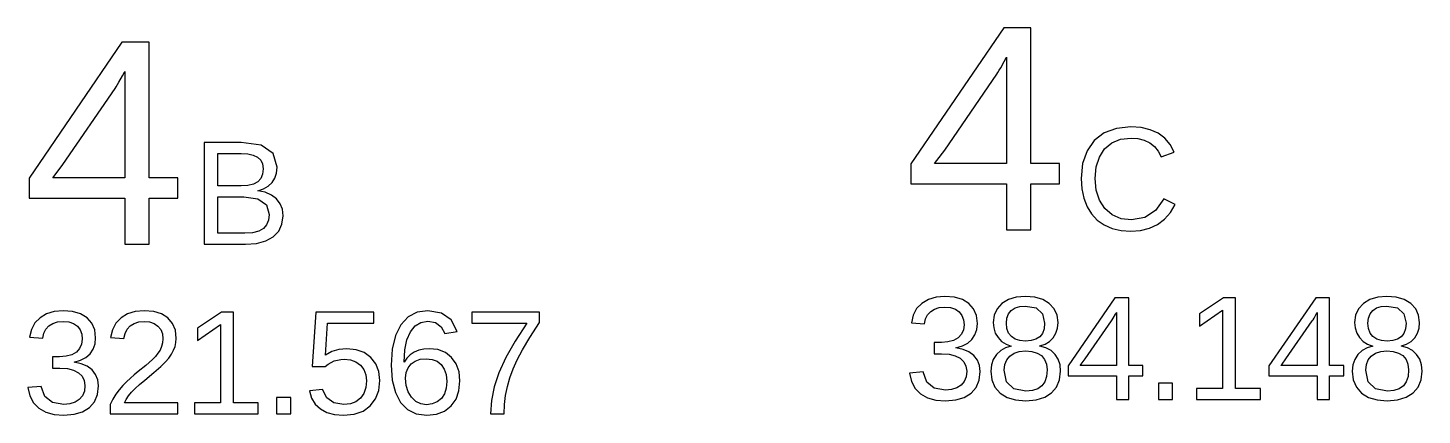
# Model space of a CAD drawing. Header units: metres. Extents: x 13 to 294, y -36 to 323.
# Drawn here: x 43 to 108.8, y 68.8 to 87 of the extents above; entities that cross this region are included whole.
import ezdxf

# ---------------------------------------------------------------- set-up
doc = ezdxf.new("R2010")
doc.units = ezdxf.units.M

msp = doc.modelspace()

# ---------------------------------------------------------------- linework, layer by layer
for p, q in [((89.0463, 87.0452), (84.6613, 80.6282)), ((90.3313, 87.0452), (89.0463, 87.0452)), ((90.3313, 80.6452), (90.3313, 87.0452)), ((47.4629, 86.3685), (43.0779, 79.9515)), ((48.7479, 86.3685), (47.4629, 86.3685)), ((48.7479, 79.9685), (48.7479, 86.3685)), ((89.0656, 85.4524), (89.1611, 85.6309)), ((89.1611, 85.6309), (89.1783, 85.6682)), ((89.1783, 85.6682), (89.1783, 80.6452)), ((47.4822, 84.7757), (47.5777, 84.9542)), ((47.5777, 84.9542), (47.5949, 84.9915)), ((47.5949, 84.9915), (47.5949, 79.9685)), ((86.2633, 81.2792), (88.7223, 84.8662)), ((88.7223, 84.8662), (88.7719, 84.942)), ((88.7719, 84.942), (88.8326, 85.0415)), ((88.8326, 85.0415), (88.9044, 85.1645)), ((88.9044, 85.1645), (89.0656, 85.4524)), ((44.6799, 80.6025), (47.1389, 84.1895)), ((47.1389, 84.1895), (47.1884, 84.2653)), ((47.1884, 84.2653), (47.2491, 84.3647)), ((47.2491, 84.3647), (47.3209, 84.4878)), ((47.3209, 84.4878), (47.4822, 84.7757)), ((94.3615, 82.3011), (93.7872, 82.0848)), ((95.0423, 82.3732), (94.3615, 82.3011)), ((95.5269, 82.3396), (95.0423, 82.3732)), ((95.9552, 82.2386), (95.5269, 82.3396)), ((96.3273, 82.0702), (95.9552, 82.2386)), ((53.0839, 81.6325), (51.3329, 81.6325)), ((51.3329, 81.6325), (51.3329, 76.8325)), ((54.0261, 81.5026), (53.0839, 81.6325)), ((93.3193, 81.7242), (92.9737, 81.2363)), ((93.7872, 82.0848), (93.3193, 81.7242)), ((93.8033, 81.3312), (94.1395, 81.6151)), ((94.1395, 81.6151), (94.5549, 81.7855)), ((94.5549, 81.7855), (95.0493, 81.8422)), ((95.0493, 81.8422), (95.3739, 81.8171)), ((95.3739, 81.8171), (95.6675, 81.7418)), ((95.6675, 81.7418), (95.9303, 81.6162)), ((95.9303, 81.6162), (96.1551, 81.4439)), ((96.641, 81.8358), (96.3273, 82.0702)), ((96.894, 81.5365), (96.641, 81.8358)), ((97.0863, 81.1722), (96.894, 81.5365)), ((51.9839, 79.5845), (51.9839, 81.1115)), ((51.9839, 81.1115), (53.0839, 81.1115)), ((53.0839, 81.1115), (53.3952, 81.0928)), ((53.3952, 81.0928), (53.6532, 81.0368)), ((53.6532, 81.0368), (53.8579, 80.9435)), ((53.8579, 80.9435), (54.0068, 80.8068)), ((54.5914, 81.1129), (54.0261, 81.5026)), ((54.7799, 80.4635), (54.5914, 81.1129)), ((85.8953, 80.7802), (86.2633, 81.2792)), ((92.9737, 81.2363), (92.7664, 80.638)), ((93.4077, 80.4815), (93.5561, 80.9484)), ((93.5561, 80.9484), (93.8033, 81.3312)), ((96.1551, 81.4439), (96.3348, 81.2269)), ((96.3348, 81.2269), (96.4693, 80.9652)), ((96.4693, 80.9652), (97.0863, 81.1722)), ((44.3119, 80.1035), (44.6799, 80.6025)), ((54.0068, 80.8068), (54.0961, 80.6208)), ((54.0961, 80.6208), (54.1259, 80.3855)), ((54.1259, 80.3855), (54.0971, 80.1375)), ((54.7532, 80.1939), (54.7799, 80.4635)), ((84.6613, 80.6282), (84.6613, 79.6822)), ((85.7863, 80.6452), (85.8953, 80.7802)), ((89.1783, 80.6452), (85.7863, 80.6452)), ((91.6743, 80.6452), (90.3313, 80.6452)), ((91.6743, 79.6822), (91.6743, 80.6452)), ((92.7664, 80.638), (92.6973, 79.9292)), ((93.3583, 79.9302), (93.4077, 80.4815)), ((43.0779, 79.9515), (43.0779, 79.0055)), ((44.2029, 79.9685), (44.3119, 80.1035)), ((47.5949, 79.9685), (44.2029, 79.9685)), ((50.0909, 79.9685), (48.7479, 79.9685)), ((50.0909, 79.0055), (50.0909, 79.9685)), ((53.0839, 79.5845), (51.9839, 79.5845)), ((53.4037, 79.6064), (53.0839, 79.5845)), ((53.6647, 79.672), (53.4037, 79.6064)), ((53.8669, 79.7815), (53.6647, 79.672)), ((54.0107, 79.9361), (53.8669, 79.7815)), ((54.0971, 80.1375), (54.0107, 79.9361)), ((54.1327, 79.4437), (54.3584, 79.5734)), ((54.3584, 79.5734), (54.5399, 79.7455)), ((54.5399, 79.7455), (54.6732, 79.9546)), ((54.6732, 79.9546), (54.7532, 80.1939)), ((84.6613, 79.6822), (89.1783, 79.6822)), ((89.1783, 79.6822), (89.1783, 77.5092)), ((90.3313, 77.5092), (90.3313, 79.6822)), ((90.3313, 79.6822), (91.6743, 79.6822)), ((92.6973, 79.9292), (92.7282, 79.4427)), ((93.4097, 79.3819), (93.3583, 79.9302)), ((43.0779, 79.0055), (47.5949, 79.0055)), ((47.5949, 79.0055), (47.5949, 76.8325)), ((48.7479, 76.8325), (48.7479, 79.0055)), ((48.7479, 79.0055), (50.0909, 79.0055)), ((51.9839, 77.3535), (51.9839, 79.0765)), ((51.9839, 79.0765), (53.2039, 79.0765)), ((53.2039, 79.0765), (53.8705, 78.9826)), ((53.8629, 79.3565), (54.1327, 79.4437)), ((54.2169, 79.2838), (53.8629, 79.3565)), ((53.8705, 78.9826), (54.2705, 78.7009)), ((54.5122, 79.1565), (54.2169, 79.2838)), ((54.7489, 78.9745), (54.5122, 79.1565)), ((54.9222, 78.7468), (54.7489, 78.9745)), ((92.7282, 79.4427), (92.8209, 79.0017)), ((92.8209, 79.0017), (92.9753, 78.6062)), ((93.5641, 78.9102), (93.4097, 79.3819)), ((93.8213, 78.5152), (93.5641, 78.9102)), ((96.5993, 78.9812), (96.2034, 78.4251)), ((97.1303, 78.7152), (96.5993, 78.9812)), ((54.2705, 78.7009), (54.4039, 78.2315)), ((55.0262, 78.4825), (54.9222, 78.7468)), ((55.0609, 78.1815), (55.0262, 78.4825)), ((92.9753, 78.6062), (93.1893, 78.2622)), ((93.1893, 78.2622), (93.4593, 77.9756)), ((94.167, 78.218), (93.8213, 78.5152)), ((96.2034, 78.4251), (95.6957, 78.0915)), ((96.6267, 78.0188), (96.9054, 78.3341)), ((96.9054, 78.3341), (97.1303, 78.7152)), ((54.2821, 77.7448), (54.1299, 77.5735)), ((54.3734, 77.9641), (54.2821, 77.7448)), ((54.4039, 78.2315), (54.3734, 77.9641)), ((54.8524, 77.4557), (55.0087, 77.787)), ((55.0087, 77.787), (55.0609, 78.1815)), ((93.4593, 77.9756), (93.7853, 77.7462)), ((93.7853, 77.7462), (94.1617, 77.579)), ((94.5853, 78.0397), (94.167, 78.218)), ((95.0763, 77.9802), (94.5853, 78.0397)), ((95.6957, 78.0915), (95.0763, 77.9802)), ((95.5001, 77.4812), (95.9164, 77.5892)), ((95.9164, 77.5892), (96.2943, 77.7692)), ((96.2943, 77.7692), (96.6267, 78.0188)), ((53.2559, 77.3535), (51.9839, 77.3535)), ((53.6196, 77.3779), (53.2559, 77.3535)), ((53.911, 77.4513), (53.6196, 77.3779)), ((53.8047, 76.8719), (54.2391, 76.9903)), ((54.1299, 77.5735), (53.911, 77.4513)), ((54.2391, 76.9903), (54.5919, 77.1875)), ((54.5919, 77.1875), (54.8524, 77.4557)), ((89.1783, 77.5092), (90.3313, 77.5092)), ((94.1617, 77.579), (94.5817, 77.4787)), ((94.5817, 77.4787), (95.0453, 77.4452)), ((95.0453, 77.4452), (95.5001, 77.4812)), ((47.5949, 76.8325), (48.7479, 76.8325)), ((51.3329, 76.8325), (53.2889, 76.8325)), ((53.2889, 76.8325), (53.8047, 76.8719)), ((85.8549, 74.3364), (85.4922, 74.2261)), ((86.2713, 74.3732), (85.8549, 74.3364)), ((86.7199, 74.3357), (86.2713, 74.3732)), ((87.0962, 74.223), (86.7199, 74.3357)), ((89.6378, 74.3355), (89.2681, 74.2221)), ((90.0704, 74.3732), (89.6378, 74.3355)), ((90.5124, 74.3361), (90.0704, 74.3732)), ((90.8877, 74.2248), (90.5124, 74.3361)), ((94.2914, 74.3092), (92.0804, 71.0982)), ((94.9394, 74.3092), (94.2914, 74.3092)), ((94.9394, 71.1092), (94.9394, 74.3092)), ((99.4171, 74.3092), (98.2831, 73.5442)), ((99.9831, 74.3092), (99.4171, 74.3092)), ((99.9831, 70.0302), (99.9831, 74.3092)), ((103.762, 74.3092), (101.551, 71.0982)), ((104.41, 74.3092), (103.762, 74.3092)), ((104.41, 71.1092), (104.41, 74.3092)), ((106.687, 74.3355), (106.317, 74.2221)), ((107.119, 74.3732), (106.687, 74.3355)), ((107.561, 74.3361), (107.119, 74.3732)), ((107.937, 74.2248), (107.561, 74.3361)), ((44.2714, 73.6597), (43.9087, 73.5494)), ((44.6879, 73.6965), (44.2714, 73.6597)), ((45.1364, 73.6589), (44.6879, 73.6965)), ((45.5127, 73.5463), (45.1364, 73.6589)), ((48.0909, 73.6586), (47.7279, 73.5449)), ((48.5079, 73.6965), (48.0909, 73.6586)), ((48.957, 73.6585), (48.5079, 73.6965)), ((49.331, 73.5445), (48.957, 73.6585)), ((61.8907, 73.6965), (61.3797, 73.6225)), ((62.5296, 73.5879), (61.8907, 73.6965)), ((84.9406, 73.7934), (84.7766, 73.4871)), ((85.1833, 74.0422), (84.9406, 73.7934)), ((85.4922, 74.2261), (85.1833, 74.0422)), ((85.4572, 73.5037), (85.6023, 73.6612)), ((85.6023, 73.6612), (85.7884, 73.7768)), ((85.7884, 73.7768), (86.0094, 73.8461)), ((86.0094, 73.8461), (86.2653, 73.8692)), ((86.2653, 73.8692), (86.5407, 73.8442)), ((86.5407, 73.8442), (86.7671, 73.7692)), ((86.7671, 73.7692), (86.9443, 73.6442)), ((86.9443, 73.6442), (87.0715, 73.4761)), ((87.4003, 74.0352), (87.0962, 74.223)), ((87.6242, 73.7811), (87.4003, 74.0352)), ((87.7585, 73.4681), (87.6242, 73.7811)), ((88.7319, 73.7835), (88.5943, 73.4874)), ((88.9614, 74.0332), (88.7319, 73.7835)), ((89.2681, 74.2221), (88.9614, 74.0332)), ((89.2761, 73.5549), (89.4034, 73.7132)), ((89.4034, 73.7132), (89.5793, 73.8266)), ((89.5793, 73.8266), (89.8016, 73.8946)), ((89.8016, 73.8946), (90.0704, 73.9172)), ((90.0704, 73.9172), (90.5715, 73.8269)), ((90.5715, 73.8269), (90.8722, 73.5559)), ((91.1964, 74.0392), (90.8877, 74.2248)), ((91.4258, 73.7911), (91.1964, 74.0392)), ((91.5635, 73.4908), (91.4258, 73.7911)), ((98.2831, 72.9652), (99.3661, 73.7242)), ((99.3661, 73.7242), (99.3661, 70.0302)), ((105.781, 73.7835), (105.643, 73.4874)), ((106.01, 74.0332), (105.781, 73.7835)), ((106.317, 74.2221), (106.01, 74.0332)), ((106.325, 73.5549), (106.452, 73.7132)), ((106.452, 73.7132), (106.628, 73.8266)), ((106.628, 73.8266), (106.85, 73.8946)), ((106.85, 73.8946), (107.119, 73.9172)), ((107.119, 73.9172), (107.62, 73.8269)), ((107.62, 73.8269), (107.921, 73.5559)), ((108.245, 74.0392), (107.937, 74.2248)), ((108.475, 73.7911), (108.245, 74.0392)), ((108.612, 73.4908), (108.475, 73.7911)), ((43.3572, 73.1167), (43.1932, 72.8104)), ((43.5999, 73.3655), (43.3572, 73.1167)), ((43.9087, 73.5494), (43.5999, 73.3655)), ((44.0189, 72.9845), (44.205, 73.1)), ((44.205, 73.1), (44.426, 73.1694)), ((44.426, 73.1694), (44.6819, 73.1925)), ((44.6819, 73.1925), (44.9573, 73.1675)), ((44.9573, 73.1675), (45.1836, 73.0925)), ((45.1836, 73.0925), (45.3609, 72.9675)), ((45.8169, 73.3585), (45.5127, 73.5463)), ((46.0407, 73.1044), (45.8169, 73.3585)), ((46.1751, 72.7914), (46.0407, 73.1044)), ((47.1762, 73.1026), (47.0123, 72.7972)), ((47.4189, 73.3555), (47.1762, 73.1026)), ((47.7279, 73.5449), (47.4189, 73.3555)), ((47.8549, 72.9795), (48.0417, 73.0978)), ((48.0417, 73.0978), (48.2594, 73.1688)), ((48.2594, 73.1688), (48.5079, 73.1925)), ((48.5079, 73.1925), (48.7656, 73.1682)), ((48.7656, 73.1682), (48.9826, 73.0956)), ((48.9826, 73.0956), (49.1589, 72.9745)), ((49.6299, 73.3545), (49.331, 73.5445)), ((49.8483, 73.0946), (49.6299, 73.3545)), ((49.9793, 72.7709), (49.8483, 73.0946)), ((52.152, 73.6325), (51.018, 72.8675)), ((51.018, 72.2885), (52.101, 73.0475)), ((52.101, 73.0475), (52.101, 69.3535)), ((52.718, 73.6325), (52.152, 73.6325)), ((52.718, 69.3535), (52.718, 73.6325)), ((56.6006, 73.6325), (56.4396, 71.0585)), ((59.3456, 73.6325), (56.6006, 73.6325)), ((57.0666, 71.5985), (57.1596, 73.1115)), ((57.1596, 73.1115), (59.3456, 73.1115)), ((59.3456, 73.1115), (59.3456, 73.6325)), ((60.6117, 73.0305), (60.3622, 72.5223)), ((60.9533, 73.4005), (60.6117, 73.0305)), ((61.3797, 73.6225), (60.9533, 73.4005)), ((61.2842, 72.9795), (61.5579, 73.1445)), ((61.5579, 73.1445), (61.8847, 73.1995)), ((61.8847, 73.1995), (62.2471, 73.1344)), ((62.2471, 73.1344), (62.5131, 72.939)), ((62.9889, 73.2622), (62.5296, 73.5879)), ((63.2687, 72.7195), (62.9889, 73.2622)), ((67.1468, 73.6325), (63.9557, 73.6325)), ((63.9557, 73.6325), (63.9557, 73.1115)), ((63.9557, 73.1115), (66.5537, 73.1115)), ((66.5537, 73.1115), (65.9989, 72.2624)), ((66.7005, 72.4401), (67.1468, 73.1355)), ((67.1468, 73.1355), (67.1468, 73.6325)), ((84.7766, 73.4871), (84.6913, 73.1232)), ((84.6913, 73.1232), (85.3083, 73.0752)), ((85.3083, 73.0752), (85.3592, 73.3083)), ((85.3592, 73.3083), (85.4572, 73.5037)), ((87.0715, 73.4761), (87.1479, 73.2718)), ((87.1733, 73.0312), (87.1422, 72.7893)), ((87.1479, 73.2718), (87.1733, 73.0312)), ((87.8033, 73.0962), (87.7585, 73.4681)), ((87.7745, 72.8069), (87.8033, 73.0962)), ((88.5943, 73.4874), (88.5484, 73.1452)), ((88.5484, 73.1452), (88.5737, 72.8828)), ((89.1744, 73.1042), (89.1998, 73.3519)), ((89.2006, 72.8519), (89.1744, 73.1042)), ((89.1998, 73.3519), (89.2761, 73.5549)), ((90.8722, 73.5559), (90.9724, 73.1042)), ((90.9724, 73.1042), (90.9469, 72.8349)), ((91.6094, 73.1382), (91.5635, 73.4908)), ((91.5838, 72.8758), (91.6094, 73.1382)), ((92.8874, 71.4262), (94.1294, 73.2172)), ((94.1294, 73.2172), (94.1643, 73.2703)), ((94.1643, 73.2703), (94.209, 73.3443)), ((94.209, 73.3443), (94.3142, 73.5298)), ((94.3142, 73.5298), (94.3465, 73.5895)), ((94.3465, 73.5895), (94.3604, 73.6182)), ((94.3604, 73.6182), (94.3604, 71.1092)), ((98.2831, 73.5442), (98.2831, 72.9652)), ((102.358, 71.4262), (103.6, 73.2172)), ((103.6, 73.2172), (103.635, 73.2703)), ((103.635, 73.2703), (103.68, 73.3443)), ((103.68, 73.3443), (103.785, 73.5298)), ((103.785, 73.5298), (103.817, 73.5895)), ((103.817, 73.5895), (103.831, 73.6182)), ((103.831, 73.6182), (103.831, 71.1092)), ((105.643, 73.4874), (105.597, 73.1452)), ((105.597, 73.1452), (105.623, 72.8828)), ((106.223, 73.1042), (106.249, 73.3519)), ((106.249, 72.8519), (106.223, 73.1042)), ((106.249, 73.3519), (106.325, 73.5549)), ((107.921, 73.5559), (108.021, 73.1042)), ((108.021, 73.1042), (107.996, 72.8349)), ((108.658, 73.1382), (108.612, 73.4908)), ((108.633, 72.8758), (108.658, 73.1382)), ((43.1932, 72.8104), (43.1079, 72.4465)), ((43.1079, 72.4465), (43.7249, 72.3985)), ((43.7249, 72.3985), (43.7757, 72.6316)), ((43.7757, 72.6316), (43.8737, 72.8269)), ((43.8737, 72.8269), (44.0189, 72.9845)), ((45.3609, 72.9675), (45.4881, 72.7994)), ((45.4881, 72.7994), (45.5644, 72.595)), ((45.5899, 72.3545), (45.5588, 72.1126)), ((45.5644, 72.595), (45.5899, 72.3545)), ((46.2199, 72.4195), (46.1751, 72.7914)), ((46.1911, 72.1301), (46.2199, 72.4195)), ((47.0123, 72.7972), (46.9269, 72.4395)), ((46.9269, 72.4395), (47.5539, 72.3815)), ((47.5539, 72.3815), (47.6074, 72.619)), ((47.6074, 72.619), (47.7077, 72.8184)), ((47.7077, 72.8184), (47.8549, 72.9795)), ((49.1589, 72.9745), (49.2889, 72.8101)), ((49.2889, 72.8101), (49.3669, 72.6065)), ((49.3669, 72.6065), (49.3929, 72.3635)), ((49.3929, 72.3635), (49.3778, 72.175)), ((50.0229, 72.3835), (49.9793, 72.7709)), ((50.0086, 72.1978), (50.0229, 72.3835)), ((51.018, 72.8675), (51.018, 72.2885)), ((60.3622, 72.5223), (60.2126, 71.8856)), ((60.902, 72.3252), (61.0637, 72.7045)), ((61.0637, 72.7045), (61.2842, 72.9795)), ((62.5131, 72.939), (62.6827, 72.6135)), ((62.6827, 72.6135), (63.2687, 72.7195)), ((66.3512, 71.8528), (66.7005, 72.4401)), ((86.8933, 72.4182), (86.6812, 72.2954)), ((87.0489, 72.585), (86.8933, 72.4182)), ((87.1422, 72.7893), (87.0489, 72.585)), ((87.3461, 72.1722), (87.5443, 72.3442)), ((87.5443, 72.3442), (87.6882, 72.5562)), ((87.6882, 72.5562), (87.7745, 72.8069)), ((88.5737, 72.8828), (88.6497, 72.6435)), ((88.6497, 72.6435), (88.7764, 72.4272)), ((88.7764, 72.4272), (88.9468, 72.2471)), ((89.2793, 72.6429), (89.2006, 72.8519)), ((89.4104, 72.4772), (89.2793, 72.6429)), ((89.5893, 72.3572), (89.4104, 72.4772)), ((89.8113, 72.2852), (89.5893, 72.3572)), ((90.5675, 72.3497), (90.3451, 72.2833)), ((90.7434, 72.4602), (90.5675, 72.3497)), ((90.8706, 72.6202), (90.7434, 72.4602)), ((90.9469, 72.8349), (90.8706, 72.6202)), ((91.2079, 72.2416), (91.3794, 72.4202)), ((91.3794, 72.4202), (91.5071, 72.6364)), ((91.5071, 72.6364), (91.5838, 72.8758)), ((105.623, 72.8828), (105.699, 72.6435)), ((105.699, 72.6435), (105.825, 72.4272)), ((105.825, 72.4272), (105.996, 72.2471)), ((106.328, 72.6429), (106.249, 72.8519)), ((106.459, 72.4772), (106.328, 72.6429)), ((106.638, 72.3572), (106.459, 72.4772)), ((106.86, 72.2852), (106.638, 72.3572)), ((107.616, 72.3497), (107.394, 72.2833)), ((107.792, 72.4602), (107.616, 72.3497)), ((107.919, 72.6202), (107.792, 72.4602)), ((107.996, 72.8349), (107.919, 72.6202)), ((108.257, 72.2416), (108.428, 72.4202)), ((108.428, 72.4202), (108.556, 72.6364)), ((108.556, 72.6364), (108.633, 72.8758)), ((45.3099, 71.7415), (45.0977, 71.6187)), ((45.4654, 71.9083), (45.3099, 71.7415)), ((45.5588, 72.1126), (45.4654, 71.9083)), ((45.9609, 71.6675), (46.1047, 71.8795)), ((46.1047, 71.8795), (46.1911, 72.1301)), ((49.1575, 71.6877), (49.0391, 71.5404)), ((49.2569, 71.8395), (49.1575, 71.6877)), ((49.3325, 72.0004), (49.2569, 71.8395)), ((49.3778, 72.175), (49.3325, 72.0004)), ((49.794, 71.645), (49.8939, 71.8285)), ((49.8939, 71.8285), (49.9656, 72.0128)), ((49.9656, 72.0128), (50.0086, 72.1978)), ((57.3563, 71.7685), (57.0666, 71.5985)), ((57.6893, 71.8705), (57.3563, 71.7685)), ((58.0656, 71.9045), (57.6893, 71.8705)), ((58.5088, 71.8581), (58.0656, 71.9045)), ((58.8878, 71.7191), (58.5088, 71.8581)), ((59.2026, 71.4875), (58.8878, 71.7191)), ((60.2126, 71.8856), (60.1627, 71.1205)), ((60.7727, 71.2715), (60.805, 71.8476)), ((60.805, 71.8476), (60.902, 72.3252)), ((61.2457, 71.7425), (61.0576, 71.6186)), ((61.4596, 71.8325), (61.2457, 71.7425)), ((61.6932, 71.8865), (61.4596, 71.8325)), ((61.9467, 71.9045), (61.6932, 71.8865)), ((62.3626, 71.8588), (61.9467, 71.9045)), ((62.7169, 71.7218), (62.3626, 71.8588)), ((63.0097, 71.4935), (62.7169, 71.7218)), ((65.9989, 72.2624), (65.5609, 71.4817)), ((66.0987, 71.3735), (66.3512, 71.8528)), ((86.1043, 72.1972), (85.7673, 72.1972)), ((85.7673, 72.1972), (85.7673, 71.6662)), ((86.4182, 72.2218), (86.1043, 72.1972)), ((86.6812, 72.2954), (86.4182, 72.2218)), ((86.7923, 71.9522), (87.0954, 72.0416)), ((86.7923, 71.9392), (86.7923, 71.9522)), ((87.1269, 71.8737), (86.7923, 71.9392)), ((87.0954, 72.0416), (87.3461, 72.1722)), ((87.4079, 71.7543), (87.1269, 71.8737)), ((87.6353, 71.5812), (87.4079, 71.7543)), ((88.9028, 71.814), (88.7054, 71.6292)), ((89.1338, 71.943), (88.9028, 71.814)), ((88.9468, 72.2471), (89.1541, 72.1148)), ((89.3984, 72.0162), (89.1338, 71.943)), ((89.1541, 72.1148), (89.3984, 72.0302)), ((89.3344, 71.5582), (89.5339, 71.6932)), ((89.3984, 72.0302), (89.3984, 72.0162)), ((89.5339, 71.6932), (89.7793, 71.7742)), ((89.7793, 71.7742), (90.0704, 71.8012)), ((90.0764, 72.2612), (89.8113, 72.2852)), ((90.0704, 71.8012), (90.3696, 71.7761)), ((90.3451, 72.2833), (90.0764, 72.2612)), ((90.3696, 71.7761), (90.6206, 71.7008)), ((90.6206, 71.7008), (90.8234, 71.5752)), ((90.7524, 72.0362), (90.9989, 72.1136)), ((90.7524, 72.0222), (90.7524, 72.0362)), ((91.0382, 71.9461), (90.7524, 72.0222)), ((90.9989, 72.1136), (91.2079, 72.2416)), ((91.2781, 71.8165), (91.0382, 71.9461)), ((91.4724, 71.6332), (91.2781, 71.8165)), ((105.952, 71.814), (105.754, 71.6292)), ((106.183, 71.943), (105.952, 71.814)), ((105.996, 72.2471), (106.203, 72.1148)), ((106.447, 72.0162), (106.183, 71.943)), ((106.203, 72.1148), (106.447, 72.0302)), ((106.383, 71.5582), (106.583, 71.6932)), ((106.447, 72.0302), (106.447, 72.0162)), ((106.583, 71.6932), (106.828, 71.7742)), ((106.828, 71.7742), (107.119, 71.8012)), ((107.125, 72.2612), (106.86, 72.2852)), ((107.119, 71.8012), (107.418, 71.7761)), ((107.394, 72.2833), (107.125, 72.2612)), ((107.418, 71.7761), (107.669, 71.7008)), ((107.669, 71.7008), (107.872, 71.5752)), ((107.801, 72.0362), (108.048, 72.1136)), ((107.801, 72.0222), (107.801, 72.0362)), ((108.087, 71.9461), (107.801, 72.0222)), ((108.048, 72.1136), (108.257, 72.2416)), ((108.327, 71.8165), (108.087, 71.9461)), ((108.521, 71.6332), (108.327, 71.8165)), ((44.5208, 71.5205), (44.1839, 71.5205)), ((44.1839, 71.5205), (44.1839, 70.9895)), ((44.8347, 71.545), (44.5208, 71.5205)), ((45.0977, 71.6187), (44.8347, 71.545)), ((45.2089, 71.2755), (45.512, 71.3648)), ((45.2089, 71.2625), (45.2089, 71.2755)), ((45.5434, 71.1969), (45.2089, 71.2625)), ((45.512, 71.3648), (45.7626, 71.4955)), ((45.8244, 71.0776), (45.5434, 71.1969)), ((45.7626, 71.4955), (45.9609, 71.6675)), ((46.0519, 70.9045), (45.8244, 71.0776)), ((48.585, 71.1161), (48.2264, 70.8308)), ((48.7494, 71.2568), (48.585, 71.1161)), ((48.9019, 71.3975), (48.7494, 71.2568)), ((49.0391, 71.5404), (48.9019, 71.3975)), ((48.966, 70.7761), (49.29, 71.0605)), ((49.29, 71.0605), (49.5109, 71.2775)), ((49.5109, 71.2775), (49.6664, 71.4614)), ((49.6664, 71.4614), (49.794, 71.645)), ((56.4396, 71.0585), (57.0396, 71.0585)), ((57.0396, 71.0585), (57.1842, 71.1716)), ((57.1842, 71.1716), (57.3285, 71.2602)), ((57.3285, 71.2602), (57.4726, 71.3245)), ((57.4726, 71.3245), (57.6211, 71.3684)), ((57.6211, 71.3684), (57.7771, 71.3947)), ((57.7771, 71.3947), (57.9406, 71.4035)), ((57.9406, 71.4035), (58.2398, 71.3724)), ((58.2398, 71.3724), (58.4948, 71.279)), ((58.4948, 71.279), (58.7056, 71.1235)), ((58.7056, 71.1235), (58.8634, 70.9175)), ((59.4382, 71.1821), (59.2026, 71.4875)), ((59.5795, 70.8208), (59.4382, 71.1821)), ((60.1627, 71.1205), (60.2107, 70.4152)), ((60.8999, 71.4616), (60.7727, 71.2715)), ((61.0576, 71.6186), (60.8999, 71.4616)), ((60.9524, 70.9998), (61.1007, 71.1845)), ((61.1007, 71.1845), (61.2972, 71.3217)), ((61.2972, 71.3217), (61.5309, 71.404)), ((61.5309, 71.404), (61.8017, 71.4315)), ((61.8017, 71.4315), (62.0865, 71.4006)), ((62.0865, 71.4006), (62.3261, 71.3079)), ((62.3261, 71.3079), (62.5207, 71.1535)), ((62.5207, 71.1535), (62.6646, 70.942)), ((63.228, 71.188), (63.0097, 71.4935)), ((63.359, 70.8197), (63.228, 71.188)), ((65.5609, 71.4817), (65.2398, 70.7695)), ((65.9123, 70.9507), (66.0987, 71.3735)), ((85.7673, 71.6662), (86.1183, 71.6662)), ((86.1183, 71.6662), (86.471, 71.6421)), ((86.471, 71.6421), (86.7636, 71.5698)), ((86.7636, 71.5698), (86.9963, 71.4492)), ((86.9963, 71.4492), (87.1652, 71.2862)), ((87.1652, 71.2862), (87.2665, 71.0852)), ((87.2665, 71.0852), (87.3003, 70.8462)), ((87.8031, 71.3639), (87.6353, 71.5812)), ((87.9038, 71.1119), (87.8031, 71.3639)), ((87.9373, 70.8252), (87.9038, 71.1119)), ((88.4654, 71.1372), (88.4354, 70.8412)), ((88.5554, 71.3999), (88.4654, 71.1372)), ((88.7054, 71.6292), (88.5554, 71.3999)), ((89.0694, 70.8922), (89.0988, 71.1547)), ((89.0988, 71.1547), (89.1871, 71.3767)), ((89.1871, 71.3767), (89.3344, 71.5582)), ((90.8234, 71.5752), (90.9728, 71.4009)), ((90.9728, 71.4009), (91.0625, 71.1779)), ((91.0625, 71.1779), (91.0924, 70.9062)), ((91.6151, 71.4063), (91.4724, 71.6332)), ((91.7008, 71.1443), (91.6151, 71.4063)), ((91.7294, 70.8472), (91.7008, 71.1443)), ((92.0804, 71.0982), (92.0804, 70.6252)), ((92.6464, 71.1092), (92.7014, 71.1762)), ((94.3604, 71.1092), (92.6464, 71.1092)), ((92.7014, 71.1762), (92.8874, 71.4262)), ((95.6134, 71.1092), (94.9394, 71.1092)), ((95.6134, 70.6252), (95.6134, 71.1092)), ((101.551, 71.0982), (101.551, 70.6252)), ((102.117, 71.1092), (102.172, 71.1762)), ((103.831, 71.1092), (102.117, 71.1092)), ((102.172, 71.1762), (102.358, 71.4262)), ((105.084, 71.1092), (104.41, 71.1092)), ((105.084, 70.6252), (105.084, 71.1092)), ((105.514, 71.1372), (105.484, 70.8412)), ((105.604, 71.3999), (105.514, 71.1372)), ((105.754, 71.6292), (105.604, 71.3999)), ((106.118, 70.8922), (106.148, 71.1547)), ((106.148, 71.1547), (106.236, 71.3767)), ((106.236, 71.3767), (106.383, 71.5582)), ((107.872, 71.5752), (108.022, 71.4009)), ((108.022, 71.4009), (108.111, 71.1779)), ((108.111, 71.1779), (108.141, 70.9062)), ((108.664, 71.4063), (108.521, 71.6332)), ((108.75, 71.1443), (108.664, 71.4063)), ((108.778, 70.8472), (108.75, 71.1443)), ((44.1839, 70.9895), (44.5349, 70.9895)), ((44.5349, 70.9895), (44.8875, 70.9654)), ((44.8875, 70.9654), (45.1802, 70.893)), ((45.1802, 70.893), (45.4129, 70.7725)), ((45.4129, 70.7725), (45.5817, 70.6095)), ((45.5817, 70.6095), (45.6831, 70.4085)), ((45.6831, 70.4085), (45.7169, 70.1695)), ((46.2196, 70.6871), (46.0519, 70.9045)), ((46.3203, 70.4351), (46.2196, 70.6871)), ((46.3539, 70.1485), (46.3203, 70.4351)), ((47.8579, 70.5175), (47.6754, 70.3469)), ((48.0427, 70.6781), (47.8579, 70.5175)), ((48.2264, 70.8308), (48.0427, 70.6781)), ((48.2935, 70.2187), (48.5389, 70.4245)), ((48.5389, 70.4245), (48.966, 70.7761)), ((58.8634, 70.9175), (58.9581, 70.6728)), ((58.9581, 70.6728), (58.9896, 70.3895)), ((58.9896, 70.3895), (58.9583, 70.0662)), ((59.5762, 69.9321), (59.6266, 70.4035)), ((59.6266, 70.4035), (59.5795, 70.8208)), ((60.2107, 70.4152), (60.3547, 69.8316)), ((60.8337, 70.5065), (60.8633, 70.7738)), ((60.8645, 70.1638), (60.8337, 70.5065)), ((60.8633, 70.7738), (60.9524, 70.9998)), ((62.6646, 70.942), (62.7509, 70.6784)), ((62.7509, 70.6784), (62.7797, 70.3625)), ((62.7797, 70.3625), (62.7513, 70.0448)), ((63.3566, 69.9229), (63.4027, 70.3885)), ((63.4027, 70.3885), (63.359, 70.8197)), ((65.2398, 70.7695), (65.0214, 70.1023)), ((65.6408, 70.1165), (65.7596, 70.5317)), ((65.7596, 70.5317), (65.9123, 70.9507)), ((85.2413, 70.8042), (84.6083, 70.7462)), ((84.6083, 70.7462), (84.7024, 70.3519)), ((85.4139, 70.3315), (85.2413, 70.8042)), ((87.2706, 70.5751), (87.1816, 70.3525)), ((87.3003, 70.8462), (87.2706, 70.5751)), ((87.7484, 70.0799), (87.8901, 70.4196)), ((87.8901, 70.4196), (87.9373, 70.8252)), ((88.4354, 70.8412), (88.4839, 70.4291)), ((88.4839, 70.4291), (88.6296, 70.0848)), ((89.1829, 70.3439), (89.0694, 70.8922)), ((91.0648, 70.5891), (90.9822, 70.3351)), ((91.0924, 70.9062), (91.0648, 70.5891)), ((91.5405, 70.0943), (91.6821, 70.4383)), ((91.6821, 70.4383), (91.7294, 70.8472)), ((92.0804, 70.6252), (94.3604, 70.6252)), ((94.3604, 70.6252), (94.3604, 69.5092)), ((94.9394, 69.5092), (94.9394, 70.6252)), ((94.9394, 70.6252), (95.6134, 70.6252)), ((101.551, 70.6252), (103.831, 70.6252)), ((103.831, 70.6252), (103.831, 69.5092)), ((104.41, 69.5092), (104.41, 70.6252)), ((104.41, 70.6252), (105.084, 70.6252)), ((105.484, 70.8412), (105.533, 70.4291)), ((105.533, 70.4291), (105.678, 70.0848)), ((106.232, 70.3439), (106.118, 70.8922)), ((108.114, 70.5891), (108.031, 70.3351)), ((108.141, 70.9062), (108.114, 70.5891)), ((108.589, 70.0943), (108.731, 70.4383)), ((108.731, 70.4383), (108.778, 70.8472)), ((43.6579, 70.1275), (43.0249, 70.0695)), ((43.0249, 70.0695), (43.119, 69.6751)), ((43.8304, 69.6547), (43.6579, 70.1275)), ((45.6872, 69.8984), (45.5982, 69.6757)), ((45.7169, 70.1695), (45.6872, 69.8984)), ((46.165, 69.4031), (46.3066, 69.7428)), ((46.3066, 69.7428), (46.3539, 70.1485)), ((47.1675, 69.7534), (47.0251, 69.5194)), ((47.3269, 69.9665), (47.1675, 69.7534)), ((47.4984, 70.1632), (47.3269, 69.9665)), ((47.6754, 70.3469), (47.4984, 70.1632)), ((47.769, 69.6792), (47.9099, 69.8485)), ((47.9099, 69.8485), (48.0838, 70.0267)), ((48.0838, 70.0267), (48.2935, 70.2187)), ((56.9186, 69.9815), (56.2986, 69.9095)), ((56.2986, 69.9095), (56.4057, 69.5686)), ((57.1177, 69.5859), (56.9186, 69.9815)), ((58.8643, 69.7926), (58.7076, 69.5685)), ((58.9583, 70.0662), (58.8643, 69.7926)), ((59.4248, 69.5328), (59.5762, 69.9321)), ((60.3547, 69.8316), (60.5947, 69.3695)), ((60.9568, 69.8651), (60.8645, 70.1638)), ((61.1107, 69.6105), (60.9568, 69.8651)), ((62.6664, 69.7758), (62.5247, 69.5555)), ((62.7513, 70.0448), (62.6664, 69.7758)), ((63.2182, 69.5276), (63.3566, 69.9229)), ((65.0214, 70.1023), (64.8904, 69.4566)), ((65.5557, 69.6982), (65.6408, 70.1165)), ((84.7024, 70.3519), (84.8754, 70.0276)), ((84.8754, 70.0276), (85.1273, 69.7732)), ((85.1273, 69.7732), (85.4521, 69.591)), ((85.7662, 70.0478), (85.4139, 70.3315)), ((86.2983, 69.9532), (85.7662, 70.0478)), ((86.588, 69.9782), (86.2983, 69.9532)), ((86.833, 70.0532), (86.588, 69.9782)), ((87.0333, 70.1782), (86.833, 70.0532)), ((87.1816, 70.3525), (87.0333, 70.1782)), ((87.1885, 69.6057), (87.5123, 69.8062)), ((87.5123, 69.8062), (87.7484, 70.0799)), ((88.6296, 70.0848), (88.8724, 69.8082)), ((88.8724, 69.8082), (89.2013, 69.6066)), ((89.5236, 70.0149), (89.1829, 70.3439)), ((90.0914, 69.9052), (89.5236, 70.0149)), ((90.3999, 69.9318), (90.0914, 69.9052)), ((90.6509, 70.0114), (90.3999, 69.9318)), ((90.8444, 70.1442), (90.6509, 70.0114)), ((90.9822, 70.3351), (90.8444, 70.1442)), ((90.9799, 69.6097), (91.3044, 69.8152)), ((91.3044, 69.8152), (91.5405, 70.0943)), ((97.0035, 70.2772), (96.3395, 70.2772)), ((96.3395, 70.2772), (96.3395, 69.5092)), ((97.0035, 69.5092), (97.0035, 70.2772)), ((99.3661, 70.0302), (98.1431, 70.0302)), ((98.1431, 70.0302), (98.1431, 69.5092)), ((101.151, 70.0302), (99.9831, 70.0302)), ((101.151, 69.5092), (101.151, 70.0302)), ((105.678, 70.0848), (105.921, 69.8082)), ((105.921, 69.8082), (106.25, 69.6066)), ((106.572, 70.0149), (106.232, 70.3439)), ((107.14, 69.9052), (106.572, 70.0149)), ((107.449, 69.9318), (107.14, 69.9052)), ((107.7, 70.0114), (107.449, 69.9318)), ((107.893, 70.1442), (107.7, 70.0114)), ((108.031, 70.3351), (107.893, 70.1442)), ((108.029, 69.6097), (108.353, 69.8152)), ((108.353, 69.8152), (108.589, 70.0943)), ((43.119, 69.6751), (43.292, 69.3508)), ((43.292, 69.3508), (43.5439, 69.0965)), ((43.5439, 69.0965), (43.8686, 68.9142)), ((44.1827, 69.371), (43.8304, 69.6547)), ((44.7149, 69.2765), (44.1827, 69.371)), ((45.0045, 69.3015), (44.7149, 69.2765)), ((45.2495, 69.3765), (45.0045, 69.3015)), ((45.4499, 69.5015), (45.2495, 69.3765)), ((45.5982, 69.6757), (45.4499, 69.5015)), ((45.6051, 68.9289), (45.9289, 69.1295)), ((45.9289, 69.1295), (46.165, 69.4031)), ((47.0251, 69.5194), (46.8999, 69.2645)), ((46.8999, 69.2645), (46.8999, 68.8325)), ((47.5739, 69.3535), (47.657, 69.5142)), ((50.0979, 69.3535), (47.5739, 69.3535)), ((47.657, 69.5142), (47.769, 69.6792)), ((50.0979, 68.8325), (50.0979, 69.3535)), ((52.101, 69.3535), (50.878, 69.3535)), ((50.878, 69.3535), (50.878, 68.8325)), ((53.886, 69.3535), (52.718, 69.3535)), ((53.886, 68.8325), (53.886, 69.3535)), ((55.4201, 69.6005), (54.756, 69.6005)), ((54.756, 69.6005), (54.756, 68.8325)), ((55.4201, 68.8325), (55.4201, 69.6005)), ((56.4057, 69.5686), (56.5804, 69.2859)), ((56.5804, 69.2859), (56.8226, 69.0615)), ((56.8226, 69.0615), (57.1282, 68.8987)), ((57.4537, 69.3486), (57.1177, 69.5859)), ((57.9266, 69.2695), (57.4537, 69.3486)), ((58.2352, 69.3027), (57.9266, 69.2695)), ((58.4955, 69.4024), (58.2352, 69.3027)), ((58.7076, 69.5685), (58.4955, 69.4024)), ((58.8308, 68.9627), (59.1726, 69.2055)), ((59.1726, 69.2055), (59.4248, 69.5328)), ((60.5947, 69.3695), (60.9253, 69.0356)), ((61.3132, 69.4171), (61.1107, 69.6105)), ((61.5502, 69.3011), (61.3132, 69.4171)), ((61.8217, 69.2625), (61.5502, 69.3011)), ((62.0989, 69.295), (61.8217, 69.2625)), ((62.3332, 69.3927), (62.0989, 69.295)), ((62.5247, 69.5555), (62.3332, 69.3927)), ((62.676, 68.9614), (62.9877, 69.2025)), ((62.9877, 69.2025), (63.2182, 69.5276)), ((64.8904, 69.4566), (64.8467, 68.8325)), ((65.4878, 68.8325), (65.5048, 69.2703)), ((65.5048, 69.2703), (65.5557, 69.6982)), ((85.4521, 69.591), (85.8424, 69.4817)), ((85.8424, 69.4817), (86.2983, 69.4452)), ((86.2983, 69.4452), (86.7839, 69.4854)), ((86.7839, 69.4854), (87.1885, 69.6057)), ((89.2013, 69.6066), (89.6053, 69.4856)), ((89.6053, 69.4856), (90.0844, 69.4452)), ((90.0844, 69.4452), (90.5733, 69.4863)), ((90.5733, 69.4863), (90.9799, 69.6097)), ((94.3604, 69.5092), (94.9394, 69.5092)), ((96.3395, 69.5092), (97.0035, 69.5092)), ((98.1431, 69.5092), (101.151, 69.5092)), ((103.831, 69.5092), (104.41, 69.5092)), ((106.25, 69.6066), (106.654, 69.4856)), ((106.654, 69.4856), (107.133, 69.4452)), ((107.133, 69.4452), (107.622, 69.4863)), ((107.622, 69.4863), (108.029, 69.6097)), ((43.8686, 68.9142), (44.259, 68.8049)), ((44.259, 68.8049), (44.7149, 68.7685)), ((44.7149, 68.7685), (45.2004, 68.8086)), ((45.2004, 68.8086), (45.6051, 68.9289)), ((46.8999, 68.8325), (50.0979, 68.8325)), ((50.878, 68.8325), (53.886, 68.8325)), ((54.756, 68.8325), (55.4201, 68.8325)), ((57.1282, 68.8987), (57.4915, 68.801)), ((57.4915, 68.801), (57.9126, 68.7685)), ((57.9126, 68.7685), (58.4108, 68.817)), ((58.4108, 68.817), (58.8308, 68.9627)), ((60.9253, 69.0356), (61.3413, 68.8353)), ((61.3413, 68.8353), (61.8427, 68.7685)), ((61.8427, 68.7685), (62.2943, 68.8167)), ((62.2943, 68.8167), (62.676, 68.9614)), ((64.8467, 68.8325), (65.4878, 68.8325))]:
    msp.add_line(p, q)

doc.saveas('drawing.dxf')
